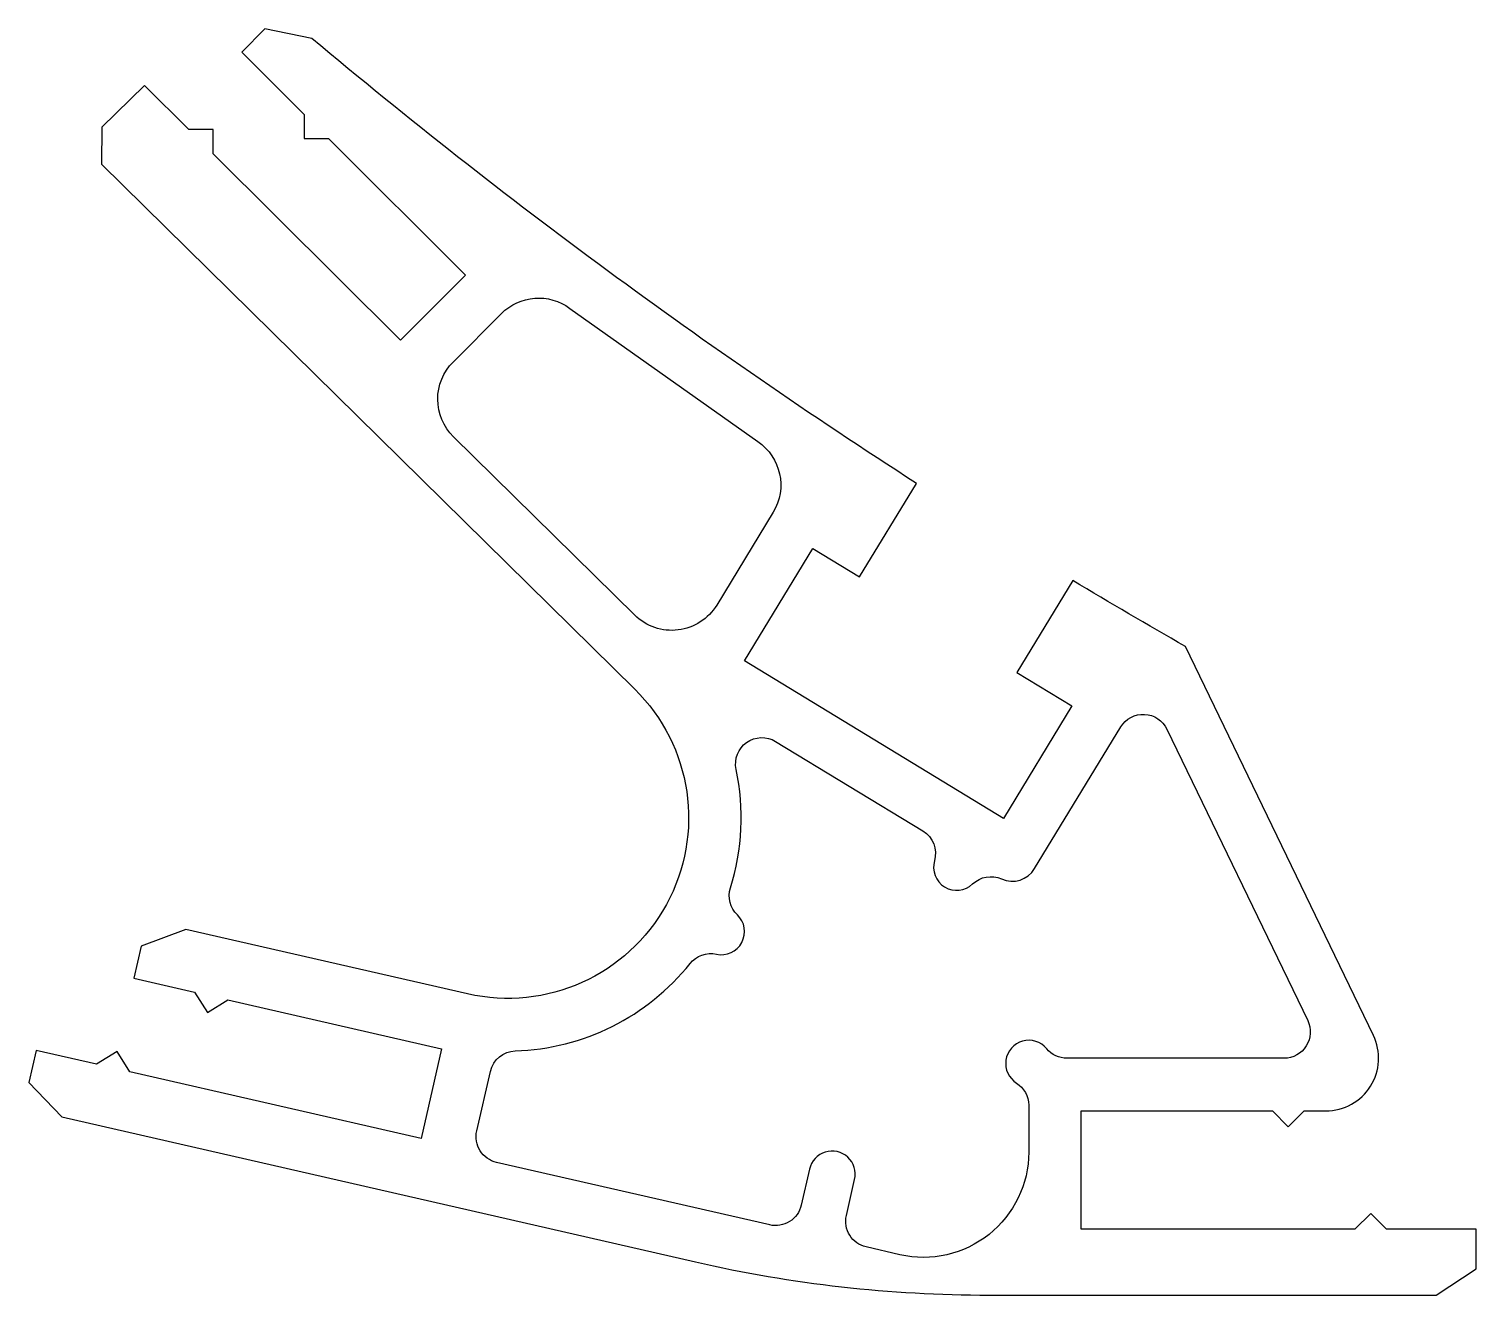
# Model space of a CAD drawing. Extents: x 711.2 to 766.2, y 273.4 to 321.5.
import ezdxf

# ---------------------------------------------------------------- set-up
doc = ezdxf.new("R2010")
doc.units = 0
doc.header["$LTSCALE"] = 15
doc.layers.get('0').update_dxf_attribs({"linetype": 'CONTINUOUS'})

msp = doc.modelspace()

# ---------------------------------------------------------------- linework, layer by layer
msp.add_lwpolyline([(717.181, 287.279), (715.483, 286.642), (715.204, 285.424), (717.511, 284.896), (718, 284.117), (718.779, 284.606), (726.902, 282.747), (726.121, 279.335), (715.057, 281.867), (714.568, 282.645), (713.79, 282.157), (711.499, 282.681), (711.22, 281.462), (712.472, 280.15), (736.552, 274.641, 0.056288), (747.703, 273.382), (764.697, 273.382), (766.21, 274.382), (766.21, 275.882), (762.81, 275.882), (762.21, 276.482), (761.61, 275.882), (751.21, 275.882), (751.21, 280.382), (758.476, 280.382), (759.076, 279.782), (759.676, 280.382), (760.506, 280.382, 0.553087), (762.307, 283.252), (755.164, 298.038, -0.005463), (750.888, 300.542), (748.766, 297.041), (750.853, 295.773), (748.256, 291.5), (738.406, 297.487), (741.003, 301.759), (742.784, 300.677), (744.947, 304.234, -0.031491), (721.967, 321.148), (720.189, 321.507), (719.307, 320.621), (721.681, 318.257), (721.683, 317.338), (722.602, 317.34), (727.811, 312.154), (725.341, 309.674), (718.219, 316.765), (718.217, 317.684), (717.298, 317.682), (715.614, 319.359), (713.986, 317.772), (713.982, 316.372), (734.239, 296.416, -0.755709), (727.888, 284.83)], format="xyb", close=True)
msp.add_lwpolyline([(738.915, 305.827, -0.399269), (739.499, 303.135), (737.354, 299.607, -0.483838), (734.242, 299.221), (727.351, 306.009, -0.415762), (727.338, 308.845), (729.173, 310.688, -0.371646), (731.778, 310.886), (738.915, 305.827)], format="xyb")
at = {"ltscale": 0.05}
msp.add_lwpolyline([(754.463, 294.89), (759.813, 283.817, -0.553087), (758.912, 282.382), (750.665, 282.382, -0.223676), (749.894, 282.745, 1.171813), (748.745, 281.441, -0.257037), (749.21, 280.596), (749.21, 278.815, -0.481733), (744.318, 274.916), (743.034, 275.21, -0.414214), (742.282, 276.407), (742.596, 277.779, 1), (740.88, 278.171), (740.567, 276.8, -0.414214), (739.369, 276.048), (728.99, 278.423, -0.414214), (728.238, 279.621), (728.756, 281.885, -0.340938), (729.699, 282.661, 0.219598), (736.345, 285.986, -0.285948), (737.342, 286.338, 0.75912), (738.139, 287.834, -0.285948), (737.876, 288.858, 0.129321), (738.094, 293.364, -0.657276), (739.591, 294.426), (745.188, 291.024, -0.338812), (745.629, 289.891, 0.765499), (747.081, 289.009, -0.303507), (748.177, 289.198, 0.377177), (749.437, 289.593), (752.708, 294.974, -0.594467), (754.463, 294.89, -0.34861)], format="xyb", dxfattribs=at)

doc.saveas('drawing.dxf')
